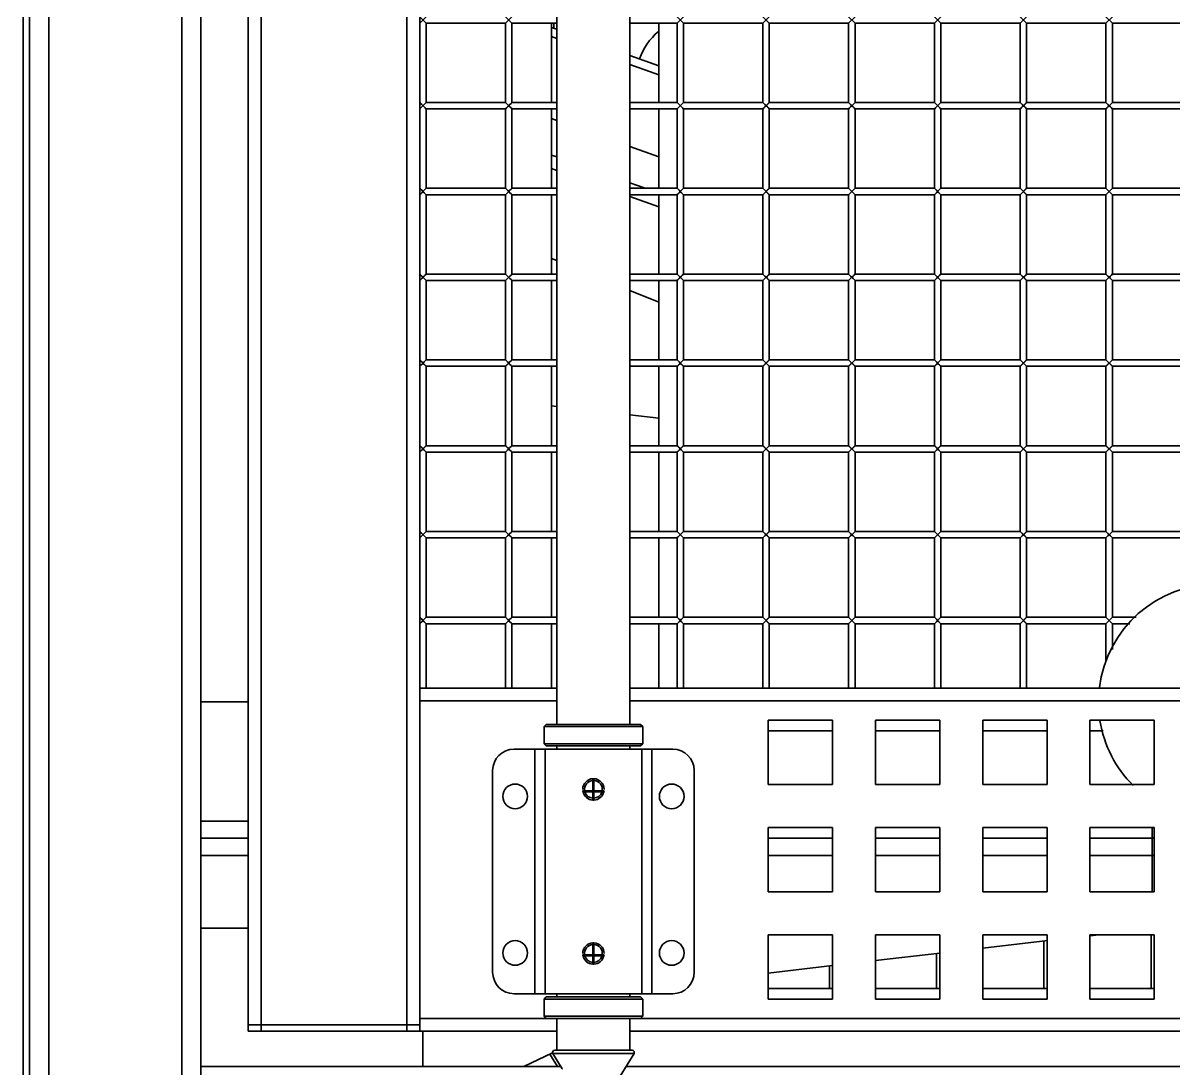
# Model space of a CAD drawing. Header units: millimetres. Extents: x 32496 to 166256, y 3504 to 23939.
# Drawn here: x 46746 to 47282, y 15282 to 15770 of the extents above; entities that cross this region are included whole.
import ezdxf

# ---------------------------------------------------------------- set-up
doc = ezdxf.new("R2010")
doc.units = ezdxf.units.MM
doc.layers.get('0').update_dxf_attribs({"lineweight": 35})

msp = doc.modelspace()

# ---------------------------------------------------------------- linework, layer by layer
at = {"linetype": 'Continuous'}
for p, q in [((46746.14, 17722.349), (46746.14, 15203.349)), ((46749.14, 17722.349), (46749.14, 15203.349)), ((46758.14, 17722.349), (46758.14, 15203.349)), ((46820.14, 17722.349), (46820.14, 15203.349)), ((46829.14, 17642.349), (46829.14, 15283.349)), ((46851.14, 17622.849), (46851.14, 15302.849)), ((46857.14, 15302.849), (46857.14, 17622.849)), ((46925.14, 17622.849), (46925.14, 15302.849)), ((46995.14, 16511.849), (46995.14, 15442.849)), ((47029.14, 16428.366), (47029.14, 15442.849)), ((46931.14, 15459.849), (46931.14, 16362.849)), ((46931.14, 15772.849), (46934.14, 15769.849)), ((46931.14, 15769.849), (46934.14, 15772.849)), ((46971.14, 15772.849), (46974.14, 15769.849)), ((46971.14, 15769.849), (46974.14, 15772.849)), ((47051.14, 15772.849), (47054.14, 15769.849)), ((47051.14, 15769.849), (47054.14, 15772.849)), ((47091.14, 15772.849), (47094.14, 15769.849)), ((47091.14, 15769.849), (47094.14, 15772.849)), ((47131.14, 15772.849), (47134.14, 15769.849)), ((47131.14, 15769.849), (47134.14, 15772.849)), ((47171.14, 15772.849), (47174.14, 15769.849)), ((47171.14, 15769.849), (47174.14, 15772.849)), ((47211.14, 15772.849), (47214.14, 15769.849)), ((47211.14, 15769.849), (47214.14, 15772.849)), ((47251.14, 15772.849), (47254.14, 15769.849)), ((47251.14, 15769.849), (47254.14, 15772.849)), ((46934.14, 15769.849), (46971.14, 15769.849)), ((46934.14, 15769.849), (46934.14, 15732.849)), ((46971.14, 15769.849), (46971.14, 15732.849)), ((46974.14, 15769.849), (46995.14, 15769.849)), ((46974.14, 15769.849), (46974.14, 15732.849)), ((46992.64, 15732.849), (46992.64, 15769.849)), ((46992.64, 15767.81), (46994.967, 15766.981)), ((46993.64, 15769.849), (46993.64, 15767.454)), ((47029.14, 15769.849), (47051.14, 15769.849)), ((47042.64, 15769.849), (47042.64, 15732.849)), ((47051.14, 15769.849), (47051.14, 15732.849)), ((47054.14, 15769.849), (47091.14, 15769.849)), ((47054.14, 15769.849), (47054.14, 15732.849)), ((47091.14, 15769.849), (47091.14, 15732.849)), ((47094.14, 15769.849), (47131.14, 15769.849)), ((47094.14, 15769.849), (47094.14, 15732.849)), ((47131.14, 15769.849), (47131.14, 15732.849)), ((47134.14, 15769.849), (47171.14, 15769.849)), ((47134.14, 15769.849), (47134.14, 15732.849)), ((47171.14, 15769.849), (47171.14, 15732.849)), ((47174.14, 15769.849), (47211.14, 15769.849)), ((47174.14, 15769.849), (47174.14, 15732.849)), ((47211.14, 15769.849), (47211.14, 15732.849)), ((47214.14, 15769.849), (47251.14, 15769.849)), ((47214.14, 15769.849), (47214.14, 15732.849)), ((47251.14, 15769.849), (47251.14, 15732.849)), ((47254.14, 15769.849), (47291.14, 15769.849)), ((47254.14, 15769.849), (47254.14, 15732.849)), ((46995.14, 15762.674), (46992.64, 15763.564)), ((47029.14, 15754.812), (47042.64, 15750.004)), ((47042.64, 15745.758), (47029.14, 15750.566)), ((46931.14, 15732.849), (46934.14, 15729.849)), ((46931.14, 15729.849), (46934.14, 15732.849)), ((46934.14, 15732.849), (46971.14, 15732.849)), ((46934.14, 15729.849), (46971.14, 15729.849)), ((46934.14, 15729.849), (46934.14, 15692.849)), ((46971.14, 15732.849), (46974.14, 15729.849)), ((46971.14, 15729.849), (46974.14, 15732.849)), ((46971.14, 15729.849), (46971.14, 15692.849)), ((46974.14, 15732.849), (46995.14, 15732.849)), ((46974.14, 15729.849), (46995.14, 15729.849)), ((46974.14, 15729.849), (46974.14, 15692.849)), ((46992.64, 15692.849), (46992.64, 15729.849)), ((47029.14, 15732.849), (47051.14, 15732.849)), ((47029.14, 15729.849), (47051.14, 15729.849)), ((47042.64, 15729.849), (47042.64, 15692.849)), ((47051.14, 15732.849), (47054.14, 15729.849)), ((47051.14, 15729.849), (47054.14, 15732.849)), ((47051.14, 15729.849), (47051.14, 15692.849)), ((47054.14, 15732.849), (47091.14, 15732.849)), ((47054.14, 15729.849), (47091.14, 15729.849)), ((47054.14, 15729.849), (47054.14, 15692.849)), ((47091.14, 15732.849), (47094.14, 15729.849)), ((47091.14, 15729.849), (47094.14, 15732.849)), ((47091.14, 15729.849), (47091.14, 15692.849)), ((47094.14, 15732.849), (47131.14, 15732.849)), ((47094.14, 15729.849), (47131.14, 15729.849)), ((47094.14, 15729.849), (47094.14, 15692.849)), ((47131.14, 15732.849), (47134.14, 15729.849)), ((47131.14, 15729.849), (47134.14, 15732.849)), ((47131.14, 15729.849), (47131.14, 15692.849)), ((47134.14, 15732.849), (47171.14, 15732.849)), ((47134.14, 15729.849), (47171.14, 15729.849)), ((47134.14, 15729.849), (47134.14, 15692.849)), ((47171.14, 15732.849), (47174.14, 15729.849)), ((47171.14, 15729.849), (47174.14, 15732.849)), ((47171.14, 15729.849), (47171.14, 15692.849)), ((47174.14, 15732.849), (47211.14, 15732.849)), ((47174.14, 15729.849), (47211.14, 15729.849)), ((47174.14, 15729.849), (47174.14, 15692.849)), ((47211.14, 15732.849), (47214.14, 15729.849)), ((47211.14, 15729.849), (47214.14, 15732.849)), ((47211.14, 15729.849), (47211.14, 15692.849)), ((47214.14, 15732.849), (47251.14, 15732.849)), ((47214.14, 15729.849), (47251.14, 15729.849)), ((47214.14, 15729.849), (47214.14, 15692.849)), ((47251.14, 15732.849), (47254.14, 15729.849)), ((47251.14, 15729.849), (47254.14, 15732.849)), ((47251.14, 15729.849), (47251.14, 15692.849)), ((47254.14, 15732.849), (47291.14, 15732.849)), ((47254.14, 15729.849), (47291.14, 15729.849)), ((47254.14, 15729.849), (47254.14, 15692.849)), ((46995.14, 15724.459), (46992.64, 15725.349)), ((47042.64, 15707.544), (47029.14, 15712.351)), ((46992.64, 15708.365), (46995.14, 15707.475)), ((46992.64, 15701.996), (46995.14, 15701.106)), ((46931.14, 15692.849), (46934.14, 15689.849)), ((46931.14, 15689.849), (46934.14, 15692.849)), ((46934.14, 15692.849), (46971.14, 15692.849)), ((46971.14, 15692.849), (46974.14, 15689.849)), ((46971.14, 15689.849), (46974.14, 15692.849)), ((46974.14, 15692.849), (46995.14, 15692.849)), ((47029.14, 15695.367), (47036.212, 15692.849)), ((47029.14, 15692.849), (47051.14, 15692.849)), ((47051.14, 15692.849), (47054.14, 15689.849)), ((47051.14, 15689.849), (47054.14, 15692.849)), ((47054.14, 15692.849), (47091.14, 15692.849)), ((47091.14, 15692.849), (47094.14, 15689.849)), ((47091.14, 15689.849), (47094.14, 15692.849)), ((47094.14, 15692.849), (47131.14, 15692.849)), ((47131.14, 15692.849), (47134.14, 15689.849)), ((47131.14, 15689.849), (47134.14, 15692.849)), ((47134.14, 15692.849), (47171.14, 15692.849)), ((47171.14, 15692.849), (47174.14, 15689.849)), ((47171.14, 15689.849), (47174.14, 15692.849)), ((47174.14, 15692.849), (47211.14, 15692.849)), ((47211.14, 15692.849), (47214.14, 15689.849)), ((47211.14, 15689.849), (47214.14, 15692.849)), ((47214.14, 15692.849), (47251.14, 15692.849)), ((47251.14, 15692.849), (47254.14, 15689.849)), ((47251.14, 15689.849), (47254.14, 15692.849)), ((47254.14, 15692.849), (47291.14, 15692.849)), ((46934.14, 15689.849), (46971.14, 15689.849)), ((46934.14, 15689.849), (46934.14, 15652.849)), ((46971.14, 15689.849), (46971.14, 15652.849)), ((46974.14, 15689.849), (46995.14, 15689.849)), ((46974.14, 15689.849), (46974.14, 15652.849)), ((46992.64, 15652.849), (46992.64, 15689.849)), ((47029.14, 15689.849), (47051.14, 15689.849)), ((47029.14, 15688.998), (47042.64, 15684.19)), ((47042.64, 15689.849), (47042.64, 15652.849)), ((47051.14, 15689.849), (47051.14, 15652.849)), ((47054.14, 15689.849), (47091.14, 15689.849)), ((47054.14, 15689.849), (47054.14, 15652.849)), ((47091.14, 15689.849), (47091.14, 15652.849)), ((47094.14, 15689.849), (47131.14, 15689.849)), ((47094.14, 15689.849), (47094.14, 15652.849)), ((47131.14, 15689.849), (47131.14, 15652.849)), ((47134.14, 15689.849), (47171.14, 15689.849)), ((47134.14, 15689.849), (47134.14, 15652.849)), ((47171.14, 15689.849), (47171.14, 15652.849)), ((47174.14, 15689.849), (47211.14, 15689.849)), ((47174.14, 15689.849), (47174.14, 15652.849)), ((47211.14, 15689.849), (47211.14, 15652.849)), ((47214.14, 15689.849), (47251.14, 15689.849)), ((47214.14, 15689.849), (47214.14, 15652.849)), ((47251.14, 15689.849), (47251.14, 15652.849)), ((47254.14, 15689.849), (47291.14, 15689.849)), ((47254.14, 15689.849), (47254.14, 15652.849)), ((46992.64, 15660.166), (46995.14, 15659.144)), ((46931.14, 15652.849), (46934.14, 15649.849)), ((46931.14, 15649.849), (46934.14, 15652.849)), ((46934.14, 15652.849), (46971.14, 15652.849)), ((46934.14, 15649.849), (46971.14, 15649.849)), ((46934.14, 15649.849), (46934.14, 15612.849)), ((46971.14, 15652.849), (46974.14, 15649.849)), ((46971.14, 15649.849), (46974.14, 15652.849)), ((46971.14, 15649.849), (46971.14, 15612.849)), ((46974.14, 15652.849), (46995.14, 15652.849)), ((46974.14, 15649.849), (46995.14, 15649.849)), ((46974.14, 15649.849), (46974.14, 15612.849)), ((46992.64, 15612.849), (46992.64, 15649.849)), ((47029.14, 15652.849), (47051.14, 15652.849)), ((47029.14, 15649.849), (47051.14, 15649.849)), ((47042.64, 15649.849), (47042.64, 15612.849)), ((47051.14, 15652.849), (47054.14, 15649.849)), ((47051.14, 15649.849), (47054.14, 15652.849)), ((47051.14, 15649.849), (47051.14, 15612.849)), ((47054.14, 15652.849), (47091.14, 15652.849)), ((47054.14, 15649.849), (47091.14, 15649.849)), ((47054.14, 15649.849), (47054.14, 15612.849)), ((47091.14, 15652.849), (47094.14, 15649.849)), ((47091.14, 15649.849), (47094.14, 15652.849)), ((47091.14, 15649.849), (47091.14, 15612.849)), ((47094.14, 15652.849), (47131.14, 15652.849)), ((47094.14, 15649.849), (47131.14, 15649.849)), ((47094.14, 15649.849), (47094.14, 15612.849)), ((47131.14, 15652.849), (47134.14, 15649.849)), ((47131.14, 15649.849), (47134.14, 15652.849)), ((47131.14, 15649.849), (47131.14, 15612.849)), ((47134.14, 15652.849), (47171.14, 15652.849)), ((47134.14, 15649.849), (47171.14, 15649.849)), ((47134.14, 15649.849), (47134.14, 15612.849)), ((47171.14, 15652.849), (47174.14, 15649.849)), ((47171.14, 15649.849), (47174.14, 15652.849)), ((47171.14, 15649.849), (47171.14, 15612.849)), ((47174.14, 15652.849), (47211.14, 15652.849)), ((47174.14, 15649.849), (47211.14, 15649.849)), ((47174.14, 15649.849), (47174.14, 15612.849)), ((47211.14, 15652.849), (47214.14, 15649.849)), ((47211.14, 15649.849), (47214.14, 15652.849)), ((47211.14, 15649.849), (47211.14, 15612.849)), ((47214.14, 15652.849), (47251.14, 15652.849)), ((47214.14, 15649.849), (47251.14, 15649.849)), ((47214.14, 15649.849), (47214.14, 15612.849)), ((47251.14, 15652.849), (47254.14, 15649.849)), ((47251.14, 15649.849), (47254.14, 15652.849)), ((47251.14, 15649.849), (47251.14, 15612.849)), ((47254.14, 15652.849), (47291.14, 15652.849)), ((47254.14, 15649.849), (47291.14, 15649.849)), ((47254.14, 15649.849), (47254.14, 15612.849)), ((47029.14, 15645.257), (47042.64, 15639.743)), ((46931.14, 15612.849), (46934.14, 15609.849)), ((46931.14, 15609.849), (46934.14, 15612.849)), ((46932.049, 15610.758), (46931.579, 15610.288)), ((46934.14, 15612.849), (46971.14, 15612.849)), ((46971.14, 15612.849), (46974.14, 15609.849)), ((46971.14, 15609.849), (46974.14, 15612.849)), ((46974.14, 15612.849), (46995.14, 15612.849)), ((47029.14, 15612.849), (47051.14, 15612.849)), ((47051.14, 15612.849), (47054.14, 15609.849)), ((47051.14, 15609.849), (47054.14, 15612.849)), ((47054.14, 15612.849), (47091.14, 15612.849)), ((47091.14, 15612.849), (47094.14, 15609.849)), ((47091.14, 15609.849), (47094.14, 15612.849)), ((47094.14, 15612.849), (47131.14, 15612.849)), ((47131.14, 15612.849), (47134.14, 15609.849)), ((47131.14, 15609.849), (47134.14, 15612.849)), ((47134.14, 15612.849), (47171.14, 15612.849)), ((47171.14, 15612.849), (47174.14, 15609.849)), ((47171.14, 15609.849), (47174.14, 15612.849)), ((47174.14, 15612.849), (47211.14, 15612.849)), ((47211.14, 15612.849), (47214.14, 15609.849)), ((47211.14, 15609.849), (47214.14, 15612.849)), ((47214.14, 15612.849), (47251.14, 15612.849)), ((47251.14, 15612.849), (47254.14, 15609.849)), ((47251.14, 15609.849), (47254.14, 15612.849)), ((47254.14, 15612.849), (47291.14, 15612.849)), ((46934.14, 15609.849), (46971.14, 15609.849)), ((46934.14, 15609.849), (46934.14, 15572.849)), ((46971.14, 15609.849), (46971.14, 15572.849)), ((46974.14, 15609.849), (46995.14, 15609.849)), ((46974.14, 15609.849), (46974.14, 15572.849)), ((46992.64, 15572.849), (46992.64, 15609.849)), ((47029.14, 15609.849), (47051.14, 15609.849)), ((47042.64, 15609.849), (47042.64, 15572.849)), ((47051.14, 15609.849), (47051.14, 15572.849)), ((47054.14, 15609.849), (47091.14, 15609.849)), ((47054.14, 15609.849), (47054.14, 15572.849)), ((47091.14, 15609.849), (47091.14, 15572.849)), ((47094.14, 15609.849), (47131.14, 15609.849)), ((47094.14, 15609.849), (47094.14, 15572.849)), ((47131.14, 15609.849), (47131.14, 15572.849)), ((47134.14, 15609.849), (47171.14, 15609.849)), ((47134.14, 15609.849), (47134.14, 15572.849)), ((47171.14, 15609.849), (47171.14, 15572.849)), ((47174.14, 15609.849), (47211.14, 15609.849)), ((47174.14, 15609.849), (47174.14, 15572.849)), ((47211.14, 15609.849), (47211.14, 15572.849)), ((47214.14, 15609.849), (47251.14, 15609.849)), ((47214.14, 15609.849), (47214.14, 15572.849)), ((47251.14, 15609.849), (47251.14, 15572.849)), ((47254.14, 15609.849), (47291.14, 15609.849)), ((47254.14, 15609.849), (47254.14, 15572.849)), ((46992.64, 15591.401), (46995.14, 15591.112)), ((47029.14, 15587.175), (47042.64, 15585.612)), ((46931.14, 15572.849), (46934.14, 15569.849)), ((46931.14, 15569.849), (46934.14, 15572.849)), ((46934.14, 15572.849), (46971.14, 15572.849)), ((46971.14, 15572.849), (46974.14, 15569.849)), ((46971.14, 15569.849), (46974.14, 15572.849)), ((46974.14, 15572.849), (46995.14, 15572.849)), ((47029.14, 15572.849), (47051.14, 15572.849)), ((47051.14, 15572.849), (47054.14, 15569.849)), ((47051.14, 15569.849), (47054.14, 15572.849)), ((47054.14, 15572.849), (47091.14, 15572.849)), ((47091.14, 15572.849), (47094.14, 15569.849)), ((47091.14, 15569.849), (47094.14, 15572.849)), ((47094.14, 15572.849), (47131.14, 15572.849)), ((47131.14, 15572.849), (47134.14, 15569.849)), ((47131.14, 15569.849), (47134.14, 15572.849)), ((47134.14, 15572.849), (47171.14, 15572.849)), ((47171.14, 15572.849), (47174.14, 15569.849)), ((47171.14, 15569.849), (47174.14, 15572.849)), ((47174.14, 15572.849), (47211.14, 15572.849)), ((47211.14, 15572.849), (47214.14, 15569.849)), ((47211.14, 15569.849), (47214.14, 15572.849)), ((47214.14, 15572.849), (47251.14, 15572.849)), ((47251.14, 15572.849), (47254.14, 15569.849)), ((47251.14, 15569.849), (47254.14, 15572.849)), ((47254.14, 15572.849), (47291.14, 15572.849)), ((46934.14, 15569.849), (46971.14, 15569.849)), ((46934.14, 15569.849), (46934.14, 15532.849)), ((46971.14, 15569.849), (46971.14, 15532.849)), ((46972.049, 15570.758), (46971.579, 15570.288)), ((46974.14, 15569.849), (46995.14, 15569.849)), ((46974.14, 15569.849), (46974.14, 15532.849)), ((46992.64, 15532.849), (46992.64, 15569.849)), ((47029.14, 15569.849), (47051.14, 15569.849)), ((47042.64, 15569.849), (47042.64, 15532.849)), ((47051.14, 15569.849), (47051.14, 15532.849)), ((47054.14, 15569.849), (47091.14, 15569.849)), ((47054.14, 15569.849), (47054.14, 15532.849)), ((47091.14, 15569.849), (47091.14, 15532.849)), ((47094.14, 15569.849), (47131.14, 15569.849)), ((47094.14, 15569.849), (47094.14, 15532.849)), ((47131.14, 15569.849), (47131.14, 15532.849)), ((47134.14, 15569.849), (47171.14, 15569.849)), ((47134.14, 15569.849), (47134.14, 15532.849)), ((47171.14, 15569.849), (47171.14, 15532.849)), ((47174.14, 15569.849), (47211.14, 15569.849)), ((47174.14, 15569.849), (47174.14, 15532.849)), ((47211.14, 15569.849), (47211.14, 15532.849)), ((47214.14, 15569.849), (47251.14, 15569.849)), ((47214.14, 15569.849), (47214.14, 15532.849)), ((47251.14, 15569.849), (47251.14, 15532.849)), ((47254.14, 15569.849), (47291.14, 15569.849)), ((47254.14, 15569.849), (47254.14, 15532.849)), ((46931.14, 15532.849), (46934.14, 15529.849)), ((46931.14, 15529.849), (46934.14, 15532.849)), ((46934.14, 15532.849), (46971.14, 15532.849)), ((46934.14, 15529.849), (46971.14, 15529.849)), ((46934.14, 15529.849), (46934.14, 15492.849)), ((46971.14, 15532.849), (46974.14, 15529.849)), ((46971.14, 15529.849), (46974.14, 15532.849)), ((46971.14, 15529.849), (46971.14, 15492.849)), ((46974.14, 15532.849), (46995.14, 15532.849)), ((46974.14, 15529.849), (46995.14, 15529.849)), ((46974.14, 15529.849), (46974.14, 15492.849)), ((46992.64, 15492.849), (46992.64, 15529.849)), ((47029.14, 15532.849), (47051.14, 15532.849)), ((47029.14, 15529.849), (47051.14, 15529.849)), ((47042.64, 15529.849), (47042.64, 15492.849)), ((47051.14, 15532.849), (47054.14, 15529.849)), ((47051.14, 15529.849), (47054.14, 15532.849)), ((47051.14, 15529.849), (47051.14, 15492.849)), ((47054.14, 15532.849), (47091.14, 15532.849)), ((47054.14, 15529.849), (47091.14, 15529.849)), ((47054.14, 15529.849), (47054.14, 15492.849)), ((47091.14, 15532.849), (47094.14, 15529.849)), ((47091.14, 15529.849), (47094.14, 15532.849)), ((47091.14, 15529.849), (47091.14, 15492.849)), ((47094.14, 15532.849), (47131.14, 15532.849)), ((47094.14, 15529.849), (47131.14, 15529.849)), ((47094.14, 15529.849), (47094.14, 15492.849)), ((47131.14, 15532.849), (47134.14, 15529.849)), ((47131.14, 15529.849), (47134.14, 15532.849)), ((47131.14, 15529.849), (47131.14, 15492.849)), ((47134.14, 15532.849), (47171.14, 15532.849)), ((47134.14, 15529.849), (47171.14, 15529.849)), ((47134.14, 15529.849), (47134.14, 15492.849)), ((47171.14, 15532.849), (47174.14, 15529.849)), ((47171.14, 15529.849), (47174.14, 15532.849)), ((47171.14, 15529.849), (47171.14, 15492.849)), ((47174.14, 15532.849), (47211.14, 15532.849)), ((47174.14, 15529.849), (47211.14, 15529.849)), ((47174.14, 15529.849), (47174.14, 15492.849)), ((47211.14, 15532.849), (47214.14, 15529.849)), ((47211.14, 15529.849), (47214.14, 15532.849)), ((47211.14, 15529.849), (47211.14, 15492.849)), ((47214.14, 15532.849), (47251.14, 15532.849)), ((47214.14, 15529.849), (47251.14, 15529.849)), ((47214.14, 15529.849), (47214.14, 15492.849)), ((47251.14, 15532.849), (47254.14, 15529.849)), ((47251.14, 15529.849), (47254.14, 15532.849)), ((47251.14, 15529.849), (47251.14, 15492.849)), ((47254.14, 15532.849), (47291.14, 15532.849)), ((47254.14, 15529.849), (47291.14, 15529.849)), ((47254.14, 15529.849), (47254.14, 15492.849)), ((46931.14, 15492.849), (46934.14, 15489.849)), ((46931.14, 15489.849), (46934.14, 15492.849)), ((46934.14, 15492.849), (46971.14, 15492.849)), ((46971.14, 15492.849), (46974.14, 15489.849)), ((46971.14, 15489.849), (46974.14, 15492.849)), ((46974.14, 15492.849), (46995.14, 15492.849)), ((47029.14, 15492.849), (47051.14, 15492.849)), ((47051.14, 15492.849), (47054.14, 15489.849)), ((47051.14, 15489.849), (47054.14, 15492.849)), ((47054.14, 15492.849), (47091.14, 15492.849)), ((47091.14, 15492.849), (47094.14, 15489.849)), ((47091.14, 15489.849), (47094.14, 15492.849)), ((47094.14, 15492.849), (47131.14, 15492.849)), ((47131.14, 15492.849), (47134.14, 15489.849)), ((47131.14, 15489.849), (47134.14, 15492.849)), ((47134.14, 15492.849), (47171.14, 15492.849)), ((47171.14, 15492.849), (47174.14, 15489.849)), ((47171.14, 15489.849), (47174.14, 15492.849)), ((47174.14, 15492.849), (47211.14, 15492.849)), ((47211.14, 15492.849), (47214.14, 15489.849)), ((47211.14, 15489.849), (47214.14, 15492.849)), ((47214.14, 15492.849), (47251.14, 15492.849)), ((47251.14, 15492.849), (47254.14, 15489.849)), ((47251.14, 15489.849), (47254.14, 15492.849)), ((47254.14, 15492.849), (47265.286, 15492.849)), ((46934.14, 15489.849), (46971.14, 15489.849)), ((46934.14, 15489.849), (46934.14, 15459.849)), ((46971.14, 15489.849), (46971.14, 15459.849)), ((46974.14, 15489.849), (46995.14, 15489.849)), ((46974.14, 15489.849), (46974.14, 15459.849)), ((46992.64, 15459.849), (46992.64, 15489.849)), ((47029.14, 15489.849), (47051.14, 15489.849)), ((47042.64, 15489.849), (47042.64, 15459.849)), ((47051.14, 15489.849), (47051.14, 15459.849)), ((47052.049, 15490.758), (47051.579, 15490.288)), ((47054.14, 15489.849), (47091.14, 15489.849)), ((47054.14, 15489.849), (47054.14, 15459.849)), ((47091.14, 15489.849), (47091.14, 15459.849)), ((47094.14, 15489.849), (47131.14, 15489.849)), ((47094.14, 15489.849), (47094.14, 15459.849)), ((47131.14, 15489.849), (47131.14, 15459.849)), ((47134.14, 15489.849), (47171.14, 15489.849)), ((47134.14, 15489.849), (47134.14, 15459.849)), ((47171.14, 15489.849), (47171.14, 15459.849)), ((47174.14, 15489.849), (47211.14, 15489.849)), ((47174.14, 15489.849), (47174.14, 15459.849)), ((47211.14, 15489.849), (47211.14, 15459.849)), ((47214.14, 15489.849), (47251.14, 15489.849)), ((47214.14, 15489.849), (47214.14, 15459.849)), ((47251.14, 15489.849), (47251.14, 15471.966)), ((47254.14, 15489.849), (47262.291, 15489.849)), ((47254.14, 15489.849), (47254.14, 15477.827)), ((46995.14, 15459.849), (46931.14, 15459.849)), ((46931.14, 15299.849), (46931.14, 15459.849)), ((47655.14, 15459.849), (47029.14, 15459.849)), ((46829.14, 15453.349), (46851.14, 15453.349)), ((46931.14, 15453.849), (46995.14, 15453.849)), ((47029.14, 15453.849), (47655.14, 15453.849)), ((47093.64, 15444.849), (47123.64, 15444.849)), ((47093.64, 15414.849), (47093.64, 15444.849)), ((47123.64, 15444.849), (47123.64, 15414.849)), ((47143.64, 15444.849), (47173.64, 15444.849)), ((47143.64, 15414.849), (47143.64, 15444.849)), ((47173.64, 15444.849), (47173.64, 15414.849)), ((47193.64, 15444.849), (47223.64, 15444.849)), ((47193.64, 15414.849), (47193.64, 15444.849)), ((47223.64, 15444.849), (47223.64, 15414.849)), ((47243.64, 15444.849), (47273.64, 15444.849)), ((47243.64, 15414.849), (47243.64, 15444.849)), ((47273.64, 15444.849), (47273.64, 15414.849)), ((46989.14, 15441.849), (46990.14, 15442.849)), ((46989.14, 15441.849), (47035.14, 15441.849)), ((46989.14, 15433.849), (46989.14, 15441.849)), ((46990.14, 15442.849), (47034.14, 15442.849)), ((47035.14, 15441.849), (47034.14, 15442.849)), ((47035.14, 15433.849), (47035.14, 15441.849)), ((47123.64, 15439.849), (47093.64, 15439.849)), ((47173.64, 15439.849), (47143.64, 15439.849)), ((47223.64, 15439.849), (47193.64, 15439.849)), ((47249.815, 15439.849), (47243.64, 15439.849)), ((47035.14, 15433.849), (46989.14, 15433.849)), ((46989.14, 15433.849), (46990.14, 15432.849)), ((47035.14, 15433.849), (47034.14, 15432.849)), ((46975.14, 15431.349), (47049.14, 15431.349)), ((46984.84, 15431.349), (46984.84, 15317.349)), ((46989.64, 15431.349), (46989.64, 15317.349)), ((47034.14, 15432.849), (46990.14, 15432.849)), ((46995.14, 15432.849), (46995.14, 15431.349)), ((47029.14, 15432.849), (47029.14, 15431.349)), ((47034.64, 15317.349), (47034.64, 15431.349)), ((47039.44, 15317.349), (47039.44, 15431.349)), ((46965.14, 15421.349), (46965.14, 15327.349)), ((47011.89, 15411.927), (47011.89, 15417.592)), ((47012.14, 15407.599), (47012.14, 15417.599)), ((47012.14, 15407.599), (47012.14, 15417.599)), ((47012.39, 15417.592), (47012.39, 15411.927)), ((47059.14, 15421.349), (47059.14, 15327.349)), ((47007.225, 15411.927), (47011.89, 15411.927)), ((47007.225, 15411.677), (47007.225, 15411.927)), ((47012.39, 15411.927), (47017.054, 15411.927)), ((47017.054, 15411.927), (47017.054, 15411.677)), ((47123.64, 15414.849), (47093.64, 15414.849)), ((47173.64, 15414.849), (47143.64, 15414.849)), ((47223.64, 15414.849), (47193.64, 15414.849)), ((47273.64, 15414.849), (47243.64, 15414.849)), ((47007.279, 15411.427), (47011.89, 15411.427)), ((47011.89, 15407.605), (47011.89, 15411.427)), ((47012.39, 15411.427), (47017.001, 15411.427)), ((47012.39, 15411.427), (47012.39, 15407.605)), ((46851.14, 15397.849), (46829.14, 15397.849)), ((47093.64, 15394.849), (47123.64, 15394.849)), ((47093.64, 15364.849), (47093.64, 15394.849)), ((47123.64, 15394.849), (47123.64, 15364.849)), ((47143.64, 15394.849), (47173.64, 15394.849)), ((47143.64, 15364.849), (47143.64, 15394.849)), ((47173.64, 15394.849), (47173.64, 15364.849)), ((47193.64, 15394.849), (47223.64, 15394.849)), ((47193.64, 15364.849), (47193.64, 15394.849)), ((47223.64, 15394.849), (47223.64, 15364.849)), ((47243.64, 15394.849), (47273.64, 15394.849)), ((47243.64, 15364.849), (47243.64, 15394.849)), ((47272.64, 15394.849), (47272.64, 15364.849)), ((47273.64, 15394.849), (47273.64, 15364.849)), ((46851.14, 15389.849), (46829.14, 15389.849)), ((47123.64, 15389.849), (47093.64, 15389.849)), ((47173.64, 15389.849), (47143.64, 15389.849)), ((47223.64, 15389.849), (47193.64, 15389.849)), ((47273.64, 15389.849), (47243.64, 15389.849)), ((46851.14, 15381.849), (46829.14, 15381.849)), ((47123.64, 15381.849), (47093.64, 15381.849)), ((47173.64, 15381.849), (47143.64, 15381.849)), ((47223.64, 15381.849), (47193.64, 15381.849)), ((47273.64, 15381.849), (47243.64, 15381.849)), ((47123.64, 15364.849), (47093.64, 15364.849)), ((47173.64, 15364.849), (47143.64, 15364.849)), ((47223.64, 15364.849), (47193.64, 15364.849)), ((47273.64, 15364.849), (47243.64, 15364.849)), ((46851.14, 15347.849), (46829.14, 15347.849)), ((47093.64, 15344.849), (47123.64, 15344.849)), ((47093.64, 15314.849), (47093.64, 15344.849)), ((47123.64, 15344.849), (47123.64, 15314.849)), ((47143.64, 15344.849), (47173.64, 15344.849)), ((47143.64, 15314.849), (47143.64, 15344.849)), ((47173.64, 15344.849), (47173.64, 15314.849)), ((47193.64, 15344.849), (47223.64, 15344.849)), ((47193.64, 15314.849), (47193.64, 15344.849)), ((47223.64, 15344.849), (47223.64, 15314.849)), ((47243.64, 15344.849), (47273.64, 15344.849)), ((47243.64, 15314.849), (47243.64, 15344.849)), ((47247.867, 15344.849), (47243.696, 15344.366)), ((47272.14, 15344.849), (47272.14, 15319.849)), ((47273.64, 15344.849), (47273.64, 15314.849)), ((47011.89, 15335.427), (47011.89, 15341.092)), ((47012.14, 15331.099), (47012.14, 15341.099)), ((47012.14, 15331.099), (47012.14, 15341.099)), ((47012.39, 15341.092), (47012.39, 15335.427)), ((47223.96, 15342.08), (47193.64, 15338.57)), ((47222.14, 15341.87), (47222.14, 15319.849)), ((47007.225, 15335.427), (47011.89, 15335.427)), ((47007.225, 15335.177), (47007.225, 15335.427)), ((47007.279, 15334.927), (47011.89, 15334.927)), ((47011.89, 15331.105), (47011.89, 15334.927)), ((47012.39, 15335.427), (47017.054, 15335.427)), ((47012.39, 15334.927), (47017.001, 15334.927)), ((47012.39, 15334.927), (47012.39, 15331.105)), ((47017.054, 15335.427), (47017.054, 15335.177)), ((47173.64, 15336.254), (47143.64, 15332.78)), ((47172.14, 15336.08), (47172.14, 15319.849)), ((47123.64, 15330.464), (47093.64, 15326.991)), ((47122.14, 15330.291), (47122.14, 15319.849)), ((47049.14, 15317.349), (46975.14, 15317.349)), ((46989.14, 15314.849), (46990.14, 15315.849)), ((46990.14, 15315.849), (47034.14, 15315.849)), ((46995.14, 15317.349), (46995.14, 15315.849)), ((47029.14, 15317.349), (47029.14, 15315.849)), ((47035.14, 15314.849), (47034.14, 15315.849)), ((47093.64, 15319.849), (47123.64, 15319.849)), ((47143.64, 15319.849), (47173.64, 15319.849)), ((47193.64, 15319.849), (47223.64, 15319.849)), ((47243.64, 15319.849), (47273.64, 15319.849)), ((46989.14, 15314.849), (47035.14, 15314.849)), ((46989.14, 15306.849), (46989.14, 15314.849)), ((47035.14, 15306.849), (47035.14, 15314.849)), ((47123.64, 15314.849), (47093.64, 15314.849)), ((47173.64, 15314.849), (47143.64, 15314.849)), ((47223.64, 15314.849), (47193.64, 15314.849)), ((47273.64, 15314.849), (47243.64, 15314.849)), ((46990.14, 15305.849), (46931.14, 15305.849)), ((47035.14, 15306.849), (46989.14, 15306.849)), ((46989.14, 15306.849), (46990.14, 15305.849)), ((47034.14, 15305.849), (46990.14, 15305.849)), ((46995.14, 15305.849), (46995.14, 15290.949)), ((47029.14, 15305.849), (47029.14, 15290.949)), ((47035.14, 15306.849), (47034.14, 15305.849)), ((47655.14, 15305.849), (47034.14, 15305.849)), ((46851.14, 15302.849), (46931.14, 15302.849)), ((46851.14, 15302.849), (46931.14, 15302.849)), ((46851.14, 15302.849), (46851.14, 15299.849)), ((46851.14, 15299.849), (46931.14, 15299.849)), ((46857.14, 15299.849), (46857.14, 15302.849)), ((46925.14, 15302.849), (46925.14, 15299.849)), ((46931.14, 15299.849), (46995.14, 15299.849)), ((46932.64, 15299.849), (46932.64, 15283.349)), ((47029.14, 15299.849), (47655.14, 15299.849)), ((46993.067, 15289.753), (46979.61, 15283.349)), ((46995.445, 15283.349), (46991.871, 15289.184)), ((46993.222, 15289.426), (46992.379, 15289.426)), ((46993.222, 15289.426), (47031.057, 15289.426)), ((46993.222, 15289.426), (46997.621, 15282.245)), ((47030.205, 15290.949), (46994.075, 15290.949)), ((47031.057, 15289.426), (47024.64, 15278.949)), ((46996.945, 15283.349), (46829.14, 15283.349)), ((46829.14, 15203.349), (46829.14, 15283.349)), ((47751.64, 15283.349), (47027.335, 15283.349)), ((46997.656, 15282.245), (46997.621, 15282.245))]:
    msp.add_line(p, q, dxfattribs=at)
for points in [[(46931.14, 15732.849), (46931.57, 15732.418), (46932.06, 15731.929), (46933.229, 15730.759)], [(46932.64, 15731.349), (46932.049, 15730.758), (46931.579, 15730.288), (46931.254, 15729.963)], [(46932.64, 15731.349), (46933.227, 15731.936), (46933.702, 15732.411), (46934.025, 15732.734)], [(46934.024, 15729.965), (46933.701, 15730.287), (46933.229, 15730.759)], [(46971.14, 15732.849), (46971.57, 15732.418), (46972.06, 15731.929), (46973.229, 15730.759)], [(46972.64, 15731.349), (46972.049, 15730.758), (46971.579, 15730.288), (46971.254, 15729.963)], [(46972.64, 15731.349), (46973.227, 15731.936), (46973.702, 15732.411), (46974.025, 15732.734)], [(46974.024, 15729.965), (46973.701, 15730.287), (46973.229, 15730.759)], [(47051.14, 15732.849), (47051.57, 15732.418), (47052.06, 15731.929), (47053.229, 15730.759)], [(47052.64, 15731.349), (47052.049, 15730.758), (47051.579, 15730.288), (47051.254, 15729.963)], [(47052.64, 15731.349), (47053.227, 15731.936), (47053.702, 15732.411), (47054.025, 15732.734)], [(47054.024, 15729.965), (47053.701, 15730.287), (47053.229, 15730.759)], [(47091.14, 15732.849), (47091.57, 15732.418), (47092.06, 15731.929), (47093.229, 15730.759)], [(47092.64, 15731.349), (47092.049, 15730.758), (47091.579, 15730.288), (47091.254, 15729.963)], [(47092.64, 15731.349), (47093.227, 15731.936), (47093.702, 15732.411), (47094.025, 15732.734)], [(47094.024, 15729.965), (47093.701, 15730.287), (47093.229, 15730.759)], [(47131.14, 15732.849), (47131.57, 15732.418), (47132.06, 15731.929), (47133.229, 15730.759)], [(47132.64, 15731.349), (47132.049, 15730.758), (47131.579, 15730.288), (47131.254, 15729.963)], [(47132.64, 15731.349), (47133.227, 15731.936), (47133.702, 15732.411), (47134.025, 15732.734)], [(47134.024, 15729.965), (47133.701, 15730.287), (47133.229, 15730.759)], [(47171.14, 15732.849), (47171.57, 15732.418), (47172.06, 15731.929), (47173.229, 15730.759)], [(47172.64, 15731.349), (47172.049, 15730.758), (47171.579, 15730.288), (47171.254, 15729.963)], [(47172.64, 15731.349), (47173.227, 15731.936), (47173.702, 15732.411), (47174.025, 15732.734)], [(47174.024, 15729.965), (47173.701, 15730.287), (47173.229, 15730.759)], [(47211.14, 15732.849), (47211.57, 15732.418), (47212.06, 15731.929), (47213.229, 15730.759)], [(47212.64, 15731.349), (47212.049, 15730.758), (47211.579, 15730.288), (47211.254, 15729.963)], [(47212.64, 15731.349), (47213.227, 15731.936), (47213.702, 15732.411), (47214.025, 15732.734)], [(47214.024, 15729.965), (47213.701, 15730.287), (47213.229, 15730.759)], [(47251.14, 15732.849), (47251.57, 15732.418), (47252.06, 15731.929), (47253.229, 15730.759)], [(47252.64, 15731.349), (47252.049, 15730.758), (47251.579, 15730.288), (47251.254, 15729.963)], [(47252.64, 15731.349), (47253.227, 15731.936), (47253.702, 15732.411), (47254.025, 15732.734)], [(47254.024, 15729.965), (47253.701, 15730.287), (47253.229, 15730.759)], [(46931.14, 15692.849), (46931.57, 15692.418), (46932.06, 15691.929), (46933.229, 15690.759)], [(46932.64, 15691.349), (46932.049, 15690.758), (46931.579, 15690.288), (46931.254, 15689.963)], [(46932.64, 15691.349), (46933.227, 15691.936), (46933.702, 15692.411), (46934.025, 15692.734)], [(46934.024, 15689.965), (46933.701, 15690.287), (46933.229, 15690.759)], [(46971.14, 15692.849), (46971.57, 15692.418), (46972.06, 15691.929), (46973.229, 15690.759)], [(46972.64, 15691.349), (46972.049, 15690.758), (46971.579, 15690.288), (46971.254, 15689.963)], [(46972.64, 15691.349), (46973.227, 15691.936), (46973.702, 15692.411), (46974.025, 15692.734)], [(46974.024, 15689.965), (46973.701, 15690.287), (46973.229, 15690.759)], [(47051.14, 15692.849), (47051.57, 15692.418), (47052.06, 15691.929), (47053.229, 15690.759)], [(47052.64, 15691.349), (47052.049, 15690.758), (47051.579, 15690.288), (47051.254, 15689.963)], [(47052.64, 15691.349), (47053.227, 15691.936), (47053.702, 15692.411), (47054.025, 15692.734)], [(47054.024, 15689.965), (47053.701, 15690.287), (47053.229, 15690.759)], [(47091.14, 15692.849), (47091.57, 15692.418), (47092.06, 15691.929), (47093.229, 15690.759)], [(47092.64, 15691.349), (47092.049, 15690.758), (47091.579, 15690.288), (47091.254, 15689.963)], [(47092.64, 15691.349), (47093.227, 15691.936), (47093.702, 15692.411), (47094.025, 15692.734)], [(47094.024, 15689.965), (47093.701, 15690.287), (47093.229, 15690.759)], [(47131.14, 15692.849), (47131.57, 15692.418), (47132.06, 15691.929), (47133.229, 15690.759)], [(47132.64, 15691.349), (47132.049, 15690.758), (47131.579, 15690.288), (47131.254, 15689.963)], [(47132.64, 15691.349), (47133.227, 15691.936), (47133.702, 15692.411), (47134.025, 15692.734)], [(47134.024, 15689.965), (47133.701, 15690.287), (47133.229, 15690.759)], [(47171.14, 15692.849), (47171.57, 15692.418), (47172.06, 15691.929), (47173.229, 15690.759)], [(47172.64, 15691.349), (47172.049, 15690.758), (47171.579, 15690.288), (47171.254, 15689.963)], [(47172.64, 15691.349), (47173.227, 15691.936), (47173.702, 15692.411), (47174.025, 15692.734)], [(47174.024, 15689.965), (47173.701, 15690.287), (47173.229, 15690.759)], [(47211.14, 15692.849), (47211.57, 15692.418), (47212.06, 15691.929), (47213.229, 15690.759)], [(47212.64, 15691.349), (47212.049, 15690.758), (47211.579, 15690.288), (47211.254, 15689.963)], [(47212.64, 15691.349), (47213.227, 15691.936), (47213.702, 15692.411), (47214.025, 15692.734)], [(47214.024, 15689.965), (47213.701, 15690.287), (47213.229, 15690.759)], [(47251.14, 15692.849), (47251.57, 15692.418), (47252.06, 15691.929), (47253.229, 15690.759)], [(47252.64, 15691.349), (47252.049, 15690.758), (47251.579, 15690.288), (47251.254, 15689.963)], [(47252.64, 15691.349), (47253.227, 15691.936), (47253.702, 15692.411), (47254.025, 15692.734)], [(47254.024, 15689.965), (47253.701, 15690.287), (47253.229, 15690.759)], [(46931.14, 15652.849), (46931.57, 15652.418), (46932.06, 15651.929), (46933.229, 15650.759)], [(46932.64, 15651.349), (46932.049, 15650.758), (46931.579, 15650.288), (46931.254, 15649.963)], [(46932.64, 15651.349), (46933.227, 15651.936), (46933.702, 15652.411), (46934.025, 15652.734)], [(46934.024, 15649.965), (46933.701, 15650.287), (46933.229, 15650.759)], [(46971.14, 15652.849), (46971.57, 15652.418), (46972.06, 15651.929), (46973.229, 15650.759)], [(46972.64, 15651.349), (46972.049, 15650.758), (46971.579, 15650.288), (46971.254, 15649.963)], [(46972.64, 15651.349), (46973.227, 15651.936), (46973.702, 15652.411), (46974.025, 15652.734)], [(46974.024, 15649.965), (46973.701, 15650.287), (46973.229, 15650.759)], [(47051.14, 15652.849), (47051.57, 15652.418), (47052.06, 15651.929), (47053.229, 15650.759)], [(47052.64, 15651.349), (47052.049, 15650.758), (47051.579, 15650.288), (47051.254, 15649.963)], [(47052.64, 15651.349), (47053.227, 15651.936), (47053.702, 15652.411), (47054.025, 15652.734)], [(47054.024, 15649.965), (47053.701, 15650.287), (47053.229, 15650.759)], [(47091.14, 15652.849), (47091.57, 15652.418), (47092.06, 15651.929), (47093.229, 15650.759)], [(47092.64, 15651.349), (47092.049, 15650.758), (47091.579, 15650.288), (47091.254, 15649.963)], [(47092.64, 15651.349), (47093.227, 15651.936), (47093.702, 15652.411), (47094.025, 15652.734)], [(47094.024, 15649.965), (47093.701, 15650.287), (47093.229, 15650.759)], [(47131.14, 15652.849), (47131.57, 15652.418), (47132.06, 15651.929), (47133.229, 15650.759)], [(47132.64, 15651.349), (47132.049, 15650.758), (47131.579, 15650.288), (47131.254, 15649.963)], [(47132.64, 15651.349), (47133.227, 15651.936), (47133.702, 15652.411), (47134.025, 15652.734)], [(47134.024, 15649.965), (47133.701, 15650.287), (47133.229, 15650.759)], [(47171.14, 15652.849), (47171.57, 15652.418), (47172.06, 15651.929), (47173.229, 15650.759)], [(47172.64, 15651.349), (47172.049, 15650.758), (47171.579, 15650.288), (47171.254, 15649.963)], [(47172.64, 15651.349), (47173.227, 15651.936), (47173.702, 15652.411), (47174.025, 15652.734)], [(47174.024, 15649.965), (47173.701, 15650.287), (47173.229, 15650.759)], [(47211.14, 15652.849), (47211.57, 15652.418), (47212.06, 15651.929), (47213.229, 15650.759)], [(47212.64, 15651.349), (47212.049, 15650.758), (47211.579, 15650.288), (47211.254, 15649.963)], [(47212.64, 15651.349), (47213.227, 15651.936), (47213.702, 15652.411), (47214.025, 15652.734)], [(47214.024, 15649.965), (47213.701, 15650.287), (47213.229, 15650.759)], [(47251.14, 15652.849), (47251.57, 15652.418), (47252.06, 15651.929), (47253.229, 15650.759)], [(47252.64, 15651.349), (47252.049, 15650.758), (47251.579, 15650.288), (47251.254, 15649.963)], [(47252.64, 15651.349), (47253.227, 15651.936), (47253.702, 15652.411), (47254.025, 15652.734)], [(47254.024, 15649.965), (47253.701, 15650.287), (47253.229, 15650.759)], [(46931.14, 15612.849), (46931.57, 15612.418), (46932.06, 15611.929), (46933.229, 15610.759)], [(46932.049, 15610.758), (46933.227, 15611.936), (46933.702, 15612.411), (46934.025, 15612.734)], [(46934.024, 15609.965), (46933.701, 15610.287), (46933.229, 15610.759)], [(46971.14, 15612.849), (46971.57, 15612.418), (46972.06, 15611.929), (46973.229, 15610.759)], [(46972.64, 15611.349), (46972.049, 15610.758), (46971.579, 15610.288), (46971.254, 15609.963)], [(46972.64, 15611.349), (46973.227, 15611.936), (46973.702, 15612.411), (46974.025, 15612.734)], [(46974.024, 15609.965), (46973.701, 15610.287), (46973.229, 15610.759)], [(47051.14, 15612.849), (47051.57, 15612.418), (47052.06, 15611.929), (47053.229, 15610.759)], [(47052.64, 15611.349), (47052.049, 15610.758), (47051.579, 15610.288), (47051.254, 15609.963)], [(47052.64, 15611.349), (47053.227, 15611.936), (47053.702, 15612.411), (47054.025, 15612.734)], [(47054.024, 15609.965), (47053.701, 15610.287), (47053.229, 15610.759)], [(47091.14, 15612.849), (47091.57, 15612.418), (47092.06, 15611.929), (47093.229, 15610.759)], [(47092.64, 15611.349), (47092.049, 15610.758), (47091.579, 15610.288), (47091.254, 15609.963)], [(47092.64, 15611.349), (47093.227, 15611.936), (47093.702, 15612.411), (47094.025, 15612.734)], [(47094.024, 15609.965), (47093.701, 15610.287), (47093.229, 15610.759)], [(47131.14, 15612.849), (47131.57, 15612.418), (47132.06, 15611.929), (47133.229, 15610.759)], [(47132.64, 15611.349), (47132.049, 15610.758), (47131.579, 15610.288), (47131.254, 15609.963)], [(47132.64, 15611.349), (47133.227, 15611.936), (47133.702, 15612.411), (47134.025, 15612.734)], [(47134.024, 15609.965), (47133.701, 15610.287), (47133.229, 15610.759)], [(47171.14, 15612.849), (47171.57, 15612.418), (47172.06, 15611.929), (47173.229, 15610.759)], [(47172.64, 15611.349), (47172.049, 15610.758), (47171.579, 15610.288), (47171.254, 15609.963)], [(47172.64, 15611.349), (47173.227, 15611.936), (47173.702, 15612.411), (47174.025, 15612.734)], [(47174.024, 15609.965), (47173.701, 15610.287), (47173.229, 15610.759)], [(47211.14, 15612.849), (47211.57, 15612.418), (47212.06, 15611.929), (47213.229, 15610.759)], [(47212.64, 15611.349), (47212.049, 15610.758), (47211.579, 15610.288), (47211.254, 15609.963)], [(47212.64, 15611.349), (47213.227, 15611.936), (47213.702, 15612.411), (47214.025, 15612.734)], [(47214.024, 15609.965), (47213.701, 15610.287), (47213.229, 15610.759)], [(47251.14, 15612.849), (47251.57, 15612.418), (47252.06, 15611.929), (47253.229, 15610.759)], [(47252.64, 15611.349), (47252.049, 15610.758), (47251.579, 15610.288), (47251.254, 15609.963)], [(47252.64, 15611.349), (47253.227, 15611.936), (47253.702, 15612.411), (47254.025, 15612.734)], [(47254.024, 15609.965), (47253.701, 15610.287), (47253.229, 15610.759)], [(46931.14, 15572.849), (46931.57, 15572.418), (46932.06, 15571.929), (46933.229, 15570.759)], [(46932.64, 15571.349), (46933.227, 15571.936), (46933.702, 15572.411), (46934.025, 15572.734)], [(46971.14, 15572.849), (46971.57, 15572.418), (46972.06, 15571.929), (46973.229, 15570.759)], [(46972.049, 15570.758), (46973.227, 15571.936), (46973.702, 15572.411), (46974.025, 15572.734)], [(47051.14, 15572.849), (47051.57, 15572.418), (47052.06, 15571.929), (47053.229, 15570.759)], [(47052.64, 15571.349), (47053.227, 15571.936), (47053.702, 15572.411), (47054.025, 15572.734)], [(47091.14, 15572.849), (47091.57, 15572.418), (47092.06, 15571.929), (47093.229, 15570.759)], [(47092.64, 15571.349), (47093.227, 15571.936), (47093.702, 15572.411), (47094.025, 15572.734)], [(47131.14, 15572.849), (47131.57, 15572.418), (47132.06, 15571.929), (47133.229, 15570.759)], [(47132.64, 15571.349), (47133.227, 15571.936), (47133.702, 15572.411), (47134.025, 15572.734)], [(47171.14, 15572.849), (47171.57, 15572.418), (47172.06, 15571.929), (47173.229, 15570.759)], [(47172.64, 15571.349), (47173.227, 15571.936), (47173.702, 15572.411), (47174.025, 15572.734)], [(47211.14, 15572.849), (47211.57, 15572.418), (47212.06, 15571.929), (47213.229, 15570.759)], [(47212.64, 15571.349), (47213.227, 15571.936), (47213.702, 15572.411), (47214.025, 15572.734)], [(47251.14, 15572.849), (47251.57, 15572.418), (47252.06, 15571.929), (47253.229, 15570.759)], [(47252.64, 15571.349), (47253.227, 15571.936), (47253.702, 15572.411), (47254.025, 15572.734)], [(46932.64, 15571.349), (46932.049, 15570.758), (46931.579, 15570.288)], [(46934.024, 15569.965), (46933.701, 15570.287), (46933.229, 15570.759)], [(46974.024, 15569.965), (46973.701, 15570.287), (46973.229, 15570.759)], [(47052.64, 15571.349), (47052.049, 15570.758), (47051.579, 15570.288), (47051.254, 15569.963)], [(47054.024, 15569.965), (47053.701, 15570.287), (47053.229, 15570.759)], [(47092.64, 15571.349), (47092.049, 15570.758), (47091.579, 15570.288), (47091.254, 15569.963)], [(47094.024, 15569.965), (47093.701, 15570.287), (47093.229, 15570.759)], [(47132.64, 15571.349), (47132.049, 15570.758), (47131.579, 15570.288), (47131.254, 15569.963)], [(47134.024, 15569.965), (47133.701, 15570.287), (47133.229, 15570.759)], [(47172.64, 15571.349), (47172.049, 15570.758), (47171.579, 15570.288), (47171.254, 15569.963)], [(47174.024, 15569.965), (47173.701, 15570.287), (47173.229, 15570.759)], [(47212.64, 15571.349), (47212.049, 15570.758), (47211.579, 15570.288), (47211.254, 15569.963)], [(47214.024, 15569.965), (47213.701, 15570.287), (47213.229, 15570.759)], [(47252.64, 15571.349), (47252.049, 15570.758), (47251.579, 15570.288), (47251.254, 15569.963)], [(47254.024, 15569.965), (47253.701, 15570.287), (47253.229, 15570.759)], [(46931.14, 15532.849), (46931.57, 15532.418), (46932.06, 15531.929), (46933.229, 15530.759)], [(46932.64, 15531.349), (46932.049, 15530.758), (46931.579, 15530.288)], [(46932.64, 15531.349), (46933.227, 15531.936), (46933.702, 15532.411), (46934.025, 15532.734)], [(46934.024, 15529.965), (46933.701, 15530.287), (46933.229, 15530.759)], [(46971.14, 15532.849), (46971.57, 15532.418), (46972.06, 15531.929), (46973.229, 15530.759)], [(46972.64, 15531.349), (46972.049, 15530.758), (46971.579, 15530.288)], [(46972.64, 15531.349), (46973.227, 15531.936), (46973.702, 15532.411), (46974.025, 15532.734)], [(46974.024, 15529.965), (46973.701, 15530.287), (46973.229, 15530.759)], [(47051.14, 15532.849), (47051.57, 15532.418), (47052.06, 15531.929), (47053.229, 15530.759)], [(47052.64, 15531.349), (47052.049, 15530.758), (47051.579, 15530.288), (47051.254, 15529.963)], [(47052.64, 15531.349), (47053.227, 15531.936), (47053.702, 15532.411), (47054.025, 15532.734)], [(47054.024, 15529.965), (47053.701, 15530.287), (47053.229, 15530.759)], [(47091.14, 15532.849), (47091.57, 15532.418), (47092.06, 15531.929), (47093.229, 15530.759)], [(47092.64, 15531.349), (47092.049, 15530.758), (47091.579, 15530.288), (47091.254, 15529.963)], [(47092.64, 15531.349), (47093.227, 15531.936), (47093.702, 15532.411), (47094.025, 15532.734)], [(47094.024, 15529.965), (47093.701, 15530.287), (47093.229, 15530.759)], [(47131.14, 15532.849), (47131.57, 15532.418), (47132.06, 15531.929), (47133.229, 15530.759)], [(47132.64, 15531.349), (47132.049, 15530.758), (47131.579, 15530.288), (47131.254, 15529.963)], [(47132.64, 15531.349), (47133.227, 15531.936), (47133.702, 15532.411), (47134.025, 15532.734)], [(47134.024, 15529.965), (47133.701, 15530.287), (47133.229, 15530.759)], [(47171.14, 15532.849), (47171.57, 15532.418), (47172.06, 15531.929), (47173.229, 15530.759)], [(47172.64, 15531.349), (47172.049, 15530.758), (47171.579, 15530.288), (47171.254, 15529.963)], [(47172.64, 15531.349), (47173.227, 15531.936), (47173.702, 15532.411), (47174.025, 15532.734)], [(47174.024, 15529.965), (47173.701, 15530.287), (47173.229, 15530.759)], [(47211.14, 15532.849), (47211.57, 15532.418), (47212.06, 15531.929), (47213.229, 15530.759)], [(47212.64, 15531.349), (47212.049, 15530.758), (47211.579, 15530.288), (47211.254, 15529.963)], [(47212.64, 15531.349), (47213.227, 15531.936), (47213.702, 15532.411), (47214.025, 15532.734)], [(47214.024, 15529.965), (47213.701, 15530.287), (47213.229, 15530.759)], [(47251.14, 15532.849), (47251.57, 15532.418), (47252.06, 15531.929), (47253.229, 15530.759)], [(47252.64, 15531.349), (47252.049, 15530.758), (47251.579, 15530.288), (47251.254, 15529.963)], [(47252.64, 15531.349), (47253.227, 15531.936), (47253.702, 15532.411), (47254.025, 15532.734)], [(47254.024, 15529.965), (47253.701, 15530.287), (47253.229, 15530.759)], [(46931.14, 15492.849), (46931.57, 15492.418), (46932.06, 15491.929), (46933.229, 15490.759)], [(46932.64, 15491.349), (46933.227, 15491.936), (46933.702, 15492.411), (46934.025, 15492.734)], [(46971.14, 15492.849), (46971.57, 15492.418), (46972.06, 15491.929), (46973.229, 15490.759)], [(46972.64, 15491.349), (46973.227, 15491.936), (46973.702, 15492.411), (46974.025, 15492.734)], [(47051.14, 15492.849), (47051.57, 15492.418), (47052.06, 15491.929), (47053.229, 15490.759)], [(47052.049, 15490.758), (47053.227, 15491.936), (47053.702, 15492.411), (47054.025, 15492.734)], [(47091.14, 15492.849), (47091.57, 15492.418), (47092.06, 15491.929), (47093.229, 15490.759)], [(47092.64, 15491.349), (47093.227, 15491.936), (47093.702, 15492.411), (47094.025, 15492.734)], [(47131.14, 15492.849), (47131.57, 15492.418), (47132.06, 15491.929), (47133.229, 15490.759)], [(47132.64, 15491.349), (47133.227, 15491.936), (47133.702, 15492.411), (47134.025, 15492.734)], [(47171.14, 15492.849), (47171.57, 15492.418), (47172.06, 15491.929), (47173.229, 15490.759)], [(47172.64, 15491.349), (47173.227, 15491.936), (47173.702, 15492.411), (47174.025, 15492.734)], [(47211.14, 15492.849), (47211.57, 15492.418), (47212.06, 15491.929), (47213.229, 15490.759)], [(47212.64, 15491.349), (47213.227, 15491.936), (47213.702, 15492.411), (47214.025, 15492.734)], [(47251.14, 15492.849), (47251.57, 15492.418), (47252.06, 15491.929), (47253.229, 15490.759)], [(47252.64, 15491.349), (47253.227, 15491.936), (47253.702, 15492.411), (47254.025, 15492.734)], [(46932.64, 15491.349), (46932.049, 15490.758), (46931.579, 15490.288)], [(46934.024, 15489.965), (46933.701, 15490.287), (46933.229, 15490.759)], [(46972.64, 15491.349), (46972.049, 15490.758), (46971.579, 15490.288)], [(46974.024, 15489.965), (46973.701, 15490.287), (46973.229, 15490.759)], [(47054.024, 15489.965), (47053.701, 15490.287), (47053.229, 15490.759)], [(47092.64, 15491.349), (47092.049, 15490.758), (47091.579, 15490.288), (47091.254, 15489.963)], [(47094.024, 15489.965), (47093.701, 15490.287), (47093.229, 15490.759)], [(47132.64, 15491.349), (47132.049, 15490.758), (47131.579, 15490.288), (47131.254, 15489.963)], [(47134.024, 15489.965), (47133.701, 15490.287), (47133.229, 15490.759)], [(47172.64, 15491.349), (47172.049, 15490.758), (47171.579, 15490.288), (47171.254, 15489.963)], [(47174.024, 15489.965), (47173.701, 15490.287), (47173.229, 15490.759)], [(47212.64, 15491.349), (47212.049, 15490.758), (47211.579, 15490.288), (47211.254, 15489.963)], [(47214.024, 15489.965), (47213.701, 15490.287), (47213.229, 15490.759)], [(47252.64, 15491.349), (47252.049, 15490.758), (47251.579, 15490.288), (47251.254, 15489.963)], [(47254.024, 15489.965), (47253.701, 15490.287), (47253.229, 15490.759)]]:
    msp.add_lwpolyline(points, dxfattribs=at)
for centre in [(46975.64, 15409.349), (47048.64, 15409.349), (46975.64, 15336.349), (47048.64, 15336.349)]:
    msp.add_circle(centre, 5.75, dxfattribs=at)
for centre, radius, start, end in [((47061.906, 15743.144), 30, 130.51524, 160.39842), ((47302.64, 15453.349), 55, 6.9888, 172.98254), ((47302.64, 15453.349), 55, 189.12344, 225.15556), ((46975.14, 15421.349), 10, 90, 180), ((47049.14, 15421.349), 10, 0, 90), ((47012.14, 15412.599), 5, 92.86653, 180), ((47012.14, 15412.599), 5, 87.15019, 92.84025), ((47012.14, 15412.599), 5, 0, 87.13402), ((47012.14, 15412.599), 5, 187.07975, 190.61964), ((47012.14, 15412.599), 4.134, 93.46705, 189.34743), ((47012.14, 15412.599), 4, 189.66346, 197.0293), ((47012.14, 15412.599), 4, 90, 93.58433), ((47012.14, 15412.599), 4, 86.41459, 90), ((47012.14, 15412.599), 4.134, 350.65257, 86.53295), ((47012.14, 15412.599), 4, 342.9707, 350.33654), ((47012.14, 15412.599), 5, 349.38034, 352.92022), ((47012.14, 15412.599), 5, 190.58867, 193.53148), ((47012.14, 15412.599), 5, 193.54968, 267.13346), ((47012.14, 15412.599), 4.134, 196.46138, 266.53295), ((47012.14, 15412.599), 5, 267.1285, 272.85216), ((47012.14, 15412.599), 4, 266.41512, 270), ((47012.14, 15412.599), 4, 270, 273.58332), ((47012.14, 15412.599), 5, 272.86598, 346.45029), ((47012.14, 15412.599), 4.134, 273.46705, 343.53858), ((47012.14, 15412.599), 5, 346.46311, 349.40642), ((47012.14, 15336.099), 5, 92.86653, 180), ((47012.14, 15336.099), 4.134, 93.46705, 189.34743), ((47012.14, 15336.099), 4, 90, 93.58487), ((47012.14, 15336.099), 5, 87.15019, 92.84025), ((47012.14, 15336.099), 4, 86.41459, 90), ((47012.14, 15336.099), 5, 0, 87.13402), ((47012.14, 15336.099), 4.134, 350.65257, 86.53295), ((47012.14, 15336.099), 5, 187.07975, 190.61964), ((47012.14, 15336.099), 5, 190.58867, 193.53148), ((47012.14, 15336.099), 5, 193.54968, 267.13346), ((47012.14, 15336.099), 4.134, 196.46138, 266.53295), ((47012.14, 15336.099), 4, 189.66346, 197.0293), ((47012.14, 15336.099), 4, 266.41512, 270), ((47012.14, 15336.099), 4, 270, 273.58332), ((47012.14, 15336.099), 5, 272.86598, 346.45029), ((47012.14, 15336.099), 4.134, 273.46705, 343.53858), ((47012.14, 15336.099), 4, 342.9707, 350.33654), ((47012.14, 15336.099), 5, 346.46312, 349.40651), ((47012.14, 15336.099), 5, 349.38034, 352.92022), ((46975.14, 15327.349), 10, 180, 270), ((47012.14, 15336.099), 5, 267.1285, 272.85216), ((47049.14, 15327.349), 10, 270, 0), ((46994.075, 15289.949), 1, 90, 211.48747), ((47030.205, 15289.949), 1, 328.51253, 90)]:
    msp.add_arc(centre, radius, start, end, dxfattribs=at)

doc.saveas('drawing.dxf')
